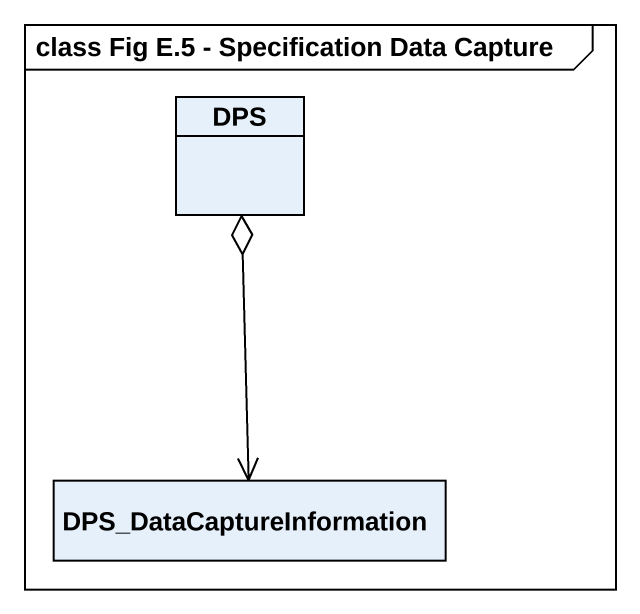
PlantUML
@startuml
mainframe class Fig E.5 - Specification Data Capture
hide circle
hide empty members
class DPS
class DPS_DataCaptureInformation
DPS o--> DPS_DataCaptureInformation
@enduml
